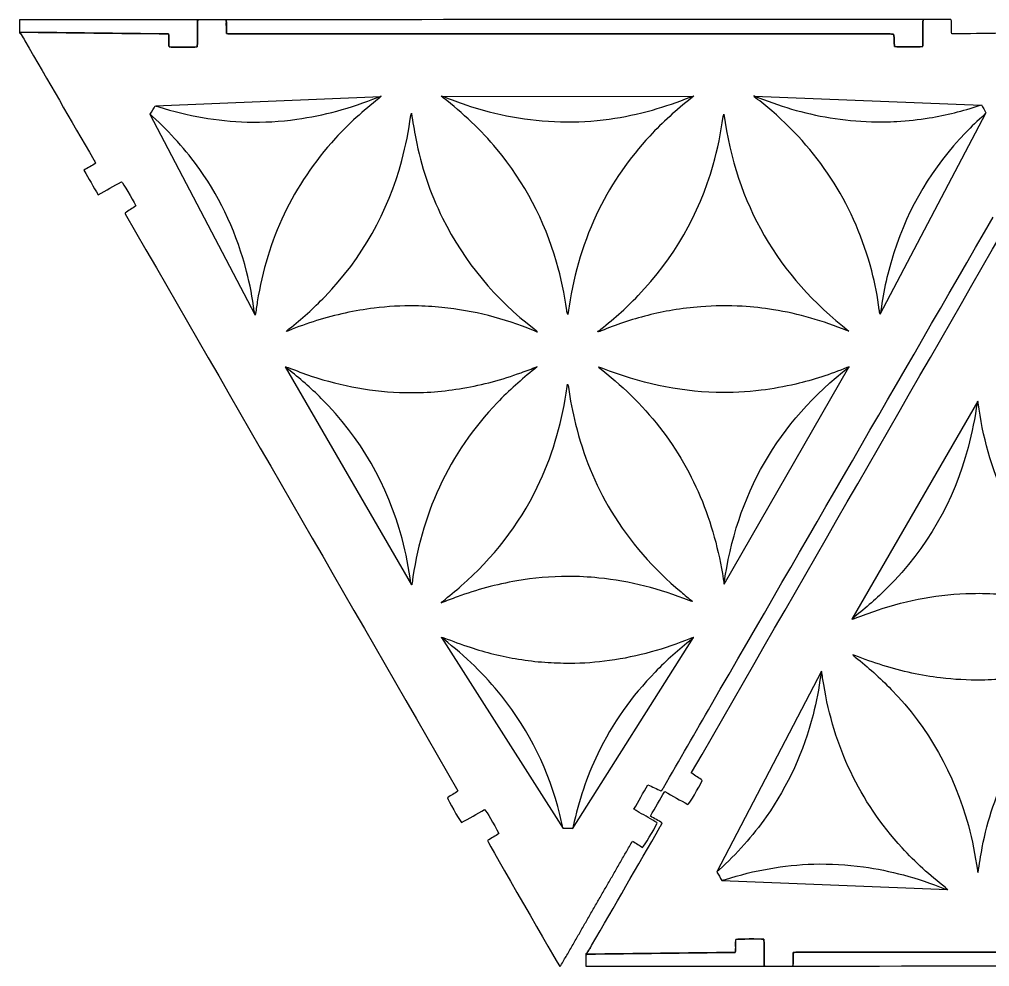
# Model space of a CAD drawing. Extents: x 272 to 1049, y 72 to 313.
# Drawn here: x 272.4 to 394.1, y 72.6 to 191.5 of the extents above; entities that cross this region are included whole.
import ezdxf

# ---------------------------------------------------------------- set-up
doc = ezdxf.new("R2010")
doc.units = 0
doc.layers.add('Layer_1', color=7, linetype='CONTINUOUS')

msp = doc.modelspace()

# ---------------------------------------------------------------- linework, layer by layer
at = {"layer": 'Layer_1', "color": 7}
for p, q in [((298.303281, 191.431786), (298.305262, 191.431081)), ((272.443324, 190.001032), (272.443324, 190.001032)), ((272.455033, 189.86963), (272.455191, 189.869827)), ((272.552925, 189.991437), (272.552925, 189.991437)), ((272.5923, 189.904117), (272.5923, 189.904117)), ((272.638376, 189.824531), (272.638376, 189.824531)), ((272.451559, 189.777484), (272.455236, 189.778952)), ((272.770298, 189.596326), (272.770298, 189.596326)), ((272.902302, 189.367952), (272.902302, 189.367952)), ((273.034241, 189.139606), (273.034241, 189.139606)), ((275.537391, 184.814973), (275.537391, 184.814973)), ((289.494254, 180.639619), (317.761546, 181.815095)), ((317.787155, 181.825748), (317.787217, 181.825974)), ((325.352454, 181.865119), (356.93519, 181.824789)), ((356.967964, 181.845634), (356.967953, 181.845662)), ((364.586187, 181.873913), (364.586187, 181.873772)), ((364.588382, 181.85763), (393.099477, 180.733011)), ((278.040318, 180.490708), (278.040318, 180.490708)), ((302.020643, 154.392644), (288.85486, 179.556732)), ((380.390149, 154.509986), (393.634642, 179.732671)), ((280.543415, 176.166132), (280.543415, 176.166132)), ((337.309483, 152.282624), (337.309483, 152.282568)), ((344.996062, 152.349012), (344.996031, 152.349012)), ((321.648326, 120.537812), (305.82929, 147.886504)), ((305.846884, 147.864359), (305.846893, 147.8645)), ((360.809236, 120.616057), (376.453618, 147.864304)), ((392.632312, 143.582333), (376.844876, 116.215387)), ((360.809188, 120.608007), (360.809188, 120.608007)), ((325.350497, 118.266191), (325.33413, 118.26336)), ((325.33413, 118.26336), (325.360238, 118.258576)), ((325.35054, 118.265344), (325.350497, 118.266191)), ((376.862444, 116.237552), (376.862453, 116.237411)), ((325.356229, 113.935691), (340.63659, 89.943268)), ((341.806014, 89.938921), (356.99247, 113.941451)), ((357.003683, 113.934426), (357.003671, 113.934369)), ((373.043746, 109.704852), (359.907039, 84.525572)), ((341.809399, 89.943127), (340.648562, 89.942512)), ((351.591697, 87.906664), (351.591697, 87.906664)), ((349.093576, 83.579209), (349.093576, 83.579209)), ((360.547683, 83.443424), (388.816314, 82.300601)), ((388.841935, 82.289977), (388.841997, 82.289751)), ((346.595655, 79.252037), (346.595655, 79.252037)), ((343.514169, 74.282132), (343.519238, 74.284362)), ((343.702428, 74.239121), (343.702428, 74.239121)), ((343.834085, 74.467496), (343.834085, 74.467496)), ((343.965826, 74.696011), (343.965826, 74.696011)), ((344.097503, 74.924498), (344.097503, 74.924498)), ((343.507582, 74.062253), (343.507582, 74.062253)), ((343.519385, 74.193655), (343.519294, 74.193486)), ((343.617169, 74.07213), (343.617169, 74.07213)), ((343.656443, 74.159478), (343.656443, 74.159478)), ((369.372063, 72.660906), (369.371104, 72.662064))]:
    msp.add_line(p, q, dxfattribs=at)
for points in [[(294.846166, 191.42902), (287.382306, 191.425069), (279.918174, 191.421118), (272.454187, 191.417167)], [(272.454187, 191.417167), (272.454466, 190.901491), (272.454751, 190.385701), (272.455033, 189.86963)], [(294.842557, 191.427609), (294.729882, 191.281926), (294.76056, 191.11042), (294.760647, 190.946392)], [(294.764254, 190.947832), (294.764161, 191.111887), (294.733574, 191.283309), (294.846166, 191.42902)], [(298.301526, 191.430432), (297.148493, 191.430432), (295.995431, 191.427609), (294.842557, 191.427609)], [(298.39215, 191.04359), (298.392159, 191.17931), (298.407362, 191.319349), (298.301526, 191.430432)], [(385.777049, 191.478071), (356.619119, 191.462548), (327.461112, 191.447167), (298.303281, 191.431786)], [(298.305262, 191.431081), (298.411127, 191.320026), (298.395827, 191.179931), (298.395898, 191.044239)], [(298.392715, 190.088324), (298.392607, 190.406783), (298.3925, 190.725186), (298.39215, 191.04359)], [(298.395898, 191.044239), (298.396005, 190.725807), (298.396112, 190.407404), (298.396462, 190.089001)], [(385.773323, 191.477139), (385.757801, 191.297279), (385.730228, 191.117645), (385.729043, 190.937446)], [(385.732824, 190.938377), (385.732937, 191.118576), (385.761639, 191.29821), (385.777049, 191.478071)], [(389.232239, 191.479962), (388.07922, 191.479962), (386.926201, 191.477139), (385.773323, 191.477139)], [(389.323143, 191.093458), (389.323227, 191.229122), (389.338383, 191.368935), (389.232239, 191.479962)], [(389.325965, 190.001258), (389.321731, 190.36541), (389.323143, 190.729589), (389.323143, 191.093458)], [(272.451568, 189.868388), (272.45157, 189.838444), (272.451472, 189.807992), (272.451559, 189.777484)], [(291.149089, 189.661971), (284.900813, 189.730833), (278.676182, 189.799808), (272.451568, 189.868388)], [(272.455191, 189.869827), (278.679806, 189.801191), (284.904423, 189.732329), (291.15269, 189.663438)], [(294.760647, 190.946392), (294.758954, 190.097609), (294.761494, 189.249108), (294.759518, 188.400042)], [(294.763125, 188.401453), (294.765665, 189.250575), (294.76369, 190.099076), (294.764254, 190.947832)], [(298.392788, 189.705207), (298.392585, 189.849931), (298.392763, 189.96948), (298.392715, 190.088324)], [(298.396462, 190.089001), (298.396558, 189.970129), (298.396615, 189.85058), (298.396536, 189.705828)], [(385.729043, 190.937446), (385.723963, 190.133762), (385.729043, 189.330134), (385.729043, 188.52645)], [(385.732824, 188.527409), (385.732824, 189.331065), (385.730002, 190.134721), (385.732824, 190.938377)], [(389.36271, 189.668885), (389.34747, 189.799893), (389.327094, 189.90042), (389.325965, 190.001258)], [(272.455236, 189.778952), (272.581274, 189.767663), (272.626449, 189.666994), (272.679437, 189.575526)], [(272.679437, 189.575526), (272.831179, 189.313003), (272.982984, 189.050395), (273.134754, 188.787844)], [(273.134754, 188.787844), (276.013483, 183.814637), (278.891486, 178.841458), (281.769933, 173.868166)], [(291.217799, 188.036371), (291.145637, 188.558595), (291.25567, 189.103312), (291.149089, 189.661971)], [(291.15269, 189.663438), (291.259277, 189.104779), (291.149219, 188.560034), (291.2214, 188.037782)], [(298.725065, 189.658725), (298.624656, 189.663241), (298.525382, 189.685254), (298.392788, 189.705207)], [(298.396536, 189.705828), (298.529144, 189.686355), (298.628455, 189.663974), (298.72881, 189.659374)], [(299.179804, 189.655621), (299.027918, 189.655705), (298.876184, 189.650823), (298.725065, 189.658725)], [(298.72881, 189.659374), (298.879943, 189.652319), (299.031677, 189.65627), (299.183563, 189.65627)], [(340.075723, 189.677352), (326.443653, 189.673401), (312.811581, 189.662958), (299.179804, 189.655621)], [(299.183563, 189.65627), (312.815331, 189.663325), (326.447435, 189.67405), (340.079508, 189.678001)], [(367.142085, 189.672554), (358.120174, 189.675376), (349.097837, 189.67961), (340.075723, 189.677352)], [(340.079508, 189.678001), (349.101624, 189.680823), (358.123899, 189.675179), (367.145838, 189.673485)], [(377.332057, 189.66691), (373.935202, 189.669732), (370.538968, 189.673401), (367.142085, 189.672554)], [(367.145838, 189.673485), (370.542721, 189.670663), (373.938927, 189.669816), (377.33581, 189.667841)], [(381.516819, 189.652516), (380.121654, 189.661265), (378.72694, 189.665216), (377.332057, 189.66691)], [(377.33581, 189.667841), (378.730665, 189.664172), (380.125407, 189.66135), (381.520601, 189.653448)], [(382.059251, 189.612949), (381.871375, 189.62706), (381.693914, 189.651698), (381.516819, 189.652516)], [(381.520601, 189.653448), (381.697696, 189.653363), (381.875129, 189.628048), (382.062976, 189.61388)], [(382.197314, 188.074781), (382.083437, 188.58549), (382.194491, 189.093886), (382.059251, 189.612949)], [(382.062976, 189.61388), (382.199402, 189.09476), (382.087247, 188.586422), (382.201067, 188.075741)], [(395.567337, 189.735631), (393.507651, 189.714464), (391.448389, 189.661237), (389.36271, 189.668885)], [(294.728604, 188.020284), (294.177861, 187.959296), (291.596659, 187.970669), (291.217799, 188.036371)], [(291.2214, 188.037782), (291.600227, 187.972306), (294.181445, 187.960904), (294.732185, 188.021695)], [(294.759518, 188.400042), (294.759547, 188.27053), (294.738916, 188.141357), (294.728604, 188.020284)], [(294.732185, 188.021695), (294.742543, 188.142825), (294.762693, 188.271998), (294.763125, 188.401453)], [(383.364077, 188.034339), (382.977291, 188.045063), (382.58551, 187.984414), (382.197314, 188.074781)], [(382.201067, 188.075741), (382.589236, 187.985373), (382.981073, 188.045994), (383.367802, 188.035298)], [(384.501517, 188.034339), (384.122577, 188.026154), (383.743017, 188.023614), (383.364077, 188.034339)], [(383.367802, 188.035298), (383.74677, 188.024574), (384.126331, 188.026549), (384.505299, 188.035298)], [(385.710416, 188.073596), (385.284768, 187.996775), (384.89152, 188.042975), (384.501517, 188.034339)], [(384.505299, 188.035298), (384.895273, 188.043765), (385.288578, 187.997734), (385.714198, 188.074527)], [(385.729043, 188.52645), (385.728986, 188.378904), (385.717471, 188.231386), (385.710416, 188.073596)], [(385.714198, 188.074527), (385.720971, 188.232289), (385.73226, 188.379863), (385.732824, 188.527409)], [(317.50879, 181.565505), (315.565491, 180.039007), (313.743241, 178.382046), (312.074533, 176.55747)], [(312.255007, 179.980019), (314.011312, 180.455534), (315.728975, 181.043551), (317.413972, 181.729482)], [(317.413972, 181.729482), (317.531826, 181.777438), (317.662542, 181.794299), (317.787155, 181.825748)], [(317.779169, 181.834154), (317.689363, 181.743965), (317.607947, 181.643225), (317.50879, 181.565505)], [(317.797173, 181.837833), (317.840337, 181.847169), (317.809758, 181.840662), (317.779169, 181.834154)], [(317.787217, 181.825974), (317.805606, 181.847997), (317.8236, 181.869851), (317.797173, 181.837833)], [(325.341049, 181.855687), (325.461751, 181.85942), (325.556778, 181.821145), (325.65247, 181.785748)], [(325.589477, 181.645225), (325.503779, 181.711501), (325.423766, 181.785345), (325.341049, 181.855687)], [(332.321099, 175.199448), (330.318603, 177.59976), (328.058457, 179.731457), (325.589477, 181.645225)], [(325.65247, 181.785748), (326.57829, 181.442492), (327.49668, 181.076513), (328.432087, 180.760892)], [(356.684734, 181.586743), (354.833684, 180.135647), (353.092039, 178.565484), (351.490681, 176.841104)], [(351.816444, 180.107661), (353.428487, 180.559563), (355.008007, 181.106246), (356.558381, 181.738511)], [(356.558381, 181.738511), (356.687871, 181.791355), (356.83117, 181.810933), (356.967964, 181.845634)], [(356.959567, 181.853221), (356.868544, 181.76385), (356.784554, 181.664999), (356.684734, 181.586743)], [(357.017891, 181.874137), (356.998535, 181.867071), (356.97933, 181.860287), (356.959567, 181.853221)], [(356.967953, 181.845662), (356.972487, 181.863727), (356.977022, 181.881679), (356.981471, 181.8998)], [(356.981471, 181.8998), (356.993781, 181.891057), (357.005695, 181.882879), (357.017891, 181.874137)], [(364.596737, 181.877588), (364.572237, 181.882655), (364.548153, 181.888004), (364.52365, 181.893354)], [(364.52365, 181.893354), (364.544623, 181.886874), (364.565208, 181.880393), (364.586187, 181.873913)], [(364.764667, 181.650065), (364.693186, 181.708757), (364.562446, 181.735753), (364.596737, 181.877588)], [(364.586187, 181.873772), (367.656476, 180.618974), (370.815114, 179.674836), (374.092744, 179.137698)], [(366.791383, 180.005472), (366.135013, 180.575665), (365.439021, 181.100173), (364.764667, 181.650065)], [(288.854574, 179.590712), (289.071714, 179.951225), (289.273447, 180.28585), (289.486808, 180.639982)], [(289.486808, 180.639982), (289.630815, 180.597415), (289.78092, 180.555697), (289.929397, 180.508673)], [(289.929397, 180.508673), (293.530106, 179.365041), (297.21583, 178.710375), (300.993808, 178.601549)], [(328.432087, 180.760892), (332.278375, 179.461546), (336.229773, 178.729919), (340.291132, 178.623246)], [(346.405442, 178.977796), (348.23615, 179.228053), (350.038234, 179.609274), (351.816444, 180.107661)], [(386.531628, 179.121005), (388.666362, 179.468875), (390.761498, 179.98583), (392.814998, 180.668288)], [(392.814998, 180.668288), (392.911605, 180.700428), (393.011735, 180.721732), (393.098737, 180.745118)], [(393.098737, 180.745118), (393.284321, 180.404659), (393.459737, 180.083611), (393.649247, 179.73607)], [(289.131052, 179.31143), (289.026938, 179.406089), (288.889679, 179.475697), (288.854574, 179.590712)], [(295.061241, 172.643459), (293.333578, 175.087661), (291.343101, 177.297846), (289.131052, 179.31143)], [(300.993808, 178.601549), (303.08045, 178.541497), (305.15739, 178.667368), (307.225854, 178.95331)], [(307.225854, 178.95331), (308.924626, 179.188201), (310.599926, 179.53213), (312.255007, 179.980019)], [(320.394768, 173.786844), (320.891386, 175.634054), (321.267285, 177.505951), (321.518121, 179.402702)], [(321.518121, 179.402702), (321.530518, 179.496068), (321.570526, 179.585949), (321.602685, 179.69369)], [(321.602685, 179.69369), (321.782559, 178.622808), (321.937383, 177.580192), (322.135639, 176.545868)], [(340.291132, 178.623246), (342.338534, 178.569523), (344.375807, 178.700396), (346.405442, 178.977796)], [(359.436465, 173.21492), (360.001882, 175.209007), (360.423031, 177.232369), (360.697609, 179.286641)], [(360.697609, 179.286641), (360.710427, 179.382857), (360.749745, 179.475729), (360.776357, 179.570203)], [(360.776357, 179.570203), (362.32624, 168.368889), (367.52125, 159.295797), (376.474237, 152.377064)], [(379.323722, 159.926721), (377.221508, 167.914501), (373.020384, 174.594593), (366.791383, 180.005472)], [(374.092744, 179.137698), (375.812775, 178.855794), (377.542612, 178.689579), (379.283223, 178.632984)], [(382.485446, 178.681642), (383.842598, 178.757743), (385.1916, 178.902843), (386.531628, 179.121005)], [(393.405232, 179.513041), (392.628576, 178.761439), (391.827967, 178.032543), (391.079885, 177.253213)], [(393.649247, 179.73607), (393.579174, 179.672166), (393.489906, 179.594846), (393.405232, 179.513041)], [(379.283223, 178.632984), (380.350834, 178.598498), (381.417873, 178.621697), (382.485446, 178.681642)], [(312.074533, 176.55747), (306.733021, 170.716901), (303.541995, 163.848855), (302.27878, 156.059839)], [(322.135639, 176.545868), (322.803845, 173.05708), (323.937083, 169.72266), (325.517904, 166.541978)], [(351.490681, 176.841104), (348.925258, 174.078003), (346.788712, 171.018343), (345.120565, 167.634941)], [(391.079885, 177.253213), (386.931143, 172.930813), (383.928859, 167.919946), (382.103214, 162.209679)], [(339.798931, 161.034922), (338.292804, 166.277108), (335.818416, 171.008438), (332.321099, 175.199448)], [(282.016869, 173.420674), (281.538164, 173.100014), (281.014892, 172.891564), (280.533294, 172.552023)], [(281.769933, 173.868166), (281.851546, 173.726575), (281.927783, 173.582106), (282.016869, 173.420674)], [(310.741465, 156.68922), (315.436903, 161.554426), (318.640054, 167.262177), (320.394768, 173.786844)], [(350.018125, 156.817473), (354.51175, 161.505167), (357.663202, 166.964027), (359.436465, 173.21492)], [(280.533294, 172.552023), (281.133446, 171.513671), (281.722105, 170.495441), (282.325682, 169.451332)], [(300.934056, 159.852335), (299.750328, 164.471235), (297.816271, 168.745877), (295.061241, 172.643459)], [(282.325682, 169.451332), (283.319375, 170.020518), (284.277297, 170.56896), (285.231775, 171.115907)], [(285.231775, 171.115907), (285.47264, 170.892246), (286.585093, 169.031667), (287.037232, 168.097088)], [(356.742026, 96.977455), (370.620897, 121.12374), (384.500106, 145.269657), (398.397067, 169.446647)], [(287.037232, 168.097088), (286.636206, 167.743436), (286.133359, 167.521581), (285.717691, 167.193441)], [(285.696242, 167.14552), (285.694831, 167.130844), (285.697653, 167.113685), (285.704286, 167.101126)], [(285.717691, 167.193441), (285.708067, 167.171146), (285.697625, 167.159038), (285.696242, 167.14552)], [(285.704286, 167.101126), (299.611059, 142.9709), (313.518169, 118.84107), (327.443036, 94.68011)], [(345.120565, 167.634941), (343.222064, 163.784282), (342.011285, 159.721108), (341.371131, 155.482072)], [(359.235121, 105.516907), (371.010787, 125.906334), (382.787017, 146.295873), (394.563021, 166.685102)], [(325.517904, 166.541978), (328.265537, 161.014615), (332.106276, 156.389023), (337.004673, 152.638176)], [(382.103214, 162.209679), (381.346906, 159.844961), (380.808494, 157.430998), (380.473781, 154.971254)], [(341.084375, 154.968332), (340.800184, 157.021236), (340.371072, 159.043216), (339.798931, 161.034922)], [(301.901025, 154.889602), (301.679827, 156.563486), (301.353354, 158.217277), (300.934056, 159.852335)], [(380.263178, 155.040428), (380.057823, 156.689823), (379.746783, 158.31952), (379.323722, 159.926721)], [(302.27878, 156.059839), (302.18827, 155.502769), (302.106829, 154.944378), (302.021053, 154.38652)], [(306.247225, 152.641916), (307.835989, 153.890322), (309.338082, 155.234919), (310.741465, 156.68922)], [(345.006619, 152.340099), (346.786659, 153.709877), (348.463531, 155.195706), (350.018125, 156.817473)], [(302.021053, 154.38652), (301.959804, 154.553732), (301.923308, 154.720704), (301.901025, 154.889602)], [(313.312011, 154.637528), (310.873693, 154.109412), (308.504923, 153.357078), (306.193345, 152.420767)], [(316.934661, 155.250176), (315.717341, 155.101223), (314.510328, 154.896904), (313.312011, 154.637528)], [(322.064091, 155.536669), (320.348399, 155.560313), (318.638592, 155.459077), (316.934661, 155.250176)], [(325.419087, 155.339931), (324.302856, 155.450451), (323.184474, 155.521035), (322.064091, 155.536669)], [(336.917473, 152.464901), (333.213324, 153.937465), (329.393995, 154.946898), (325.419087, 155.339931)], [(341.211573, 154.471886), (341.142464, 154.63805), (341.107334, 154.802313), (341.084375, 154.968332)], [(341.371131, 155.482072), (341.320016, 155.144931), (341.26485, 154.808634), (341.211573, 154.471886)], [(354.349696, 154.995286), (352.256369, 154.636629), (350.198722, 154.127539), (348.188397, 153.440222)], [(357.880557, 155.430481), (356.696767, 155.334858), (355.518952, 155.195662), (354.349696, 154.995286)], [(363.098744, 155.485203), (361.358788, 155.585373), (359.619711, 155.570933), (357.880557, 155.430481)], [(366.988142, 155.054081), (365.698231, 155.261931), (364.40212, 155.410117), (363.098744, 155.485203)], [(376.206251, 152.444712), (373.228954, 153.651469), (370.162781, 154.542203), (366.988142, 155.054081)], [(380.39067, 154.490106), (380.319398, 154.677096), (380.285734, 154.858011), (380.263178, 155.040428)], [(380.473781, 154.971254), (380.451684, 154.810178), (380.418599, 154.650479), (380.39067, 154.490106)], [(348.188397, 153.440222), (347.254258, 153.12076), (346.334224, 152.759761), (345.405925, 152.423256)], [(305.924089, 152.332373), (306.022, 152.461259), (306.133599, 152.552787), (306.247225, 152.641916)], [(306.193345, 152.420767), (306.106084, 152.385245), (306.013936, 152.361377), (305.924089, 152.332373)], [(337.309483, 152.282568), (337.178726, 152.343656), (337.05121, 152.41166), (336.917473, 152.464901)], [(337.004673, 152.638176), (337.098756, 152.565948), (337.196768, 152.497815), (337.282474, 152.416524)], [(337.282474, 152.416524), (337.307915, 152.392267), (337.297281, 152.329523), (337.303118, 152.284596)], [(337.303118, 152.284596), (337.332075, 152.287434), (337.36144, 152.288861), (337.405152, 152.291988)], [(337.405152, 152.291988), (337.363602, 152.288015), (337.336544, 152.285179), (337.309483, 152.282624)], [(344.996031, 152.349012), (344.994349, 152.326715), (344.992386, 152.304644), (344.990535, 152.282433)], [(344.990535, 152.282433), (344.996056, 152.301627), (345.001267, 152.320877), (345.006619, 152.340099)], [(345.405925, 152.423256), (345.276167, 152.376225), (345.152275, 152.263581), (344.996062, 152.349012)], [(376.474237, 152.377064), (376.371389, 152.38463), (376.287741, 152.411876), (376.206251, 152.444712)], [(305.854359, 147.872547), (305.824048, 147.877329), (305.793727, 147.88211), (305.836351, 147.875642)], [(305.836351, 147.875642), (305.807911, 147.904583), (305.827598, 147.884668), (305.846884, 147.864359)], [(305.846893, 147.8645), (305.971949, 147.831292), (306.100116, 147.80754), (306.220854, 147.763352)], [(306.120832, 147.603646), (306.02227, 147.680725), (305.942917, 147.782452), (305.854359, 147.872547)], [(310.302632, 143.918204), (308.987909, 145.235994), (307.588108, 146.458206), (306.120832, 147.603646)], [(306.220854, 147.763352), (307.160475, 147.420385), (308.090909, 147.050207), (309.03891, 146.731601)], [(337.058237, 147.622465), (335.399012, 146.314615), (333.828061, 144.909078), (332.365717, 143.382891)], [(335.350226, 147.147878), (336.017806, 147.391564), (336.681035, 147.646057), (337.346719, 147.895555)], [(337.339583, 147.886803), (337.246251, 147.798361), (337.159022, 147.701823), (337.058237, 147.622465)], [(337.356364, 147.907978), (337.350836, 147.90092), (337.345393, 147.893861), (337.339583, 147.886803)], [(337.346719, 147.895555), (337.349821, 147.89979), (337.353036, 147.904025), (337.356364, 147.907978)], [(345.121006, 147.866372), (345.112566, 147.869472), (345.098152, 147.855071), (345.06243, 147.836172)], [(345.06243, 147.836172), (347.925494, 145.635367), (350.498573, 143.152921), (352.717812, 140.31209)], [(345.60098, 147.689194), (345.44247, 147.752327), (345.28154, 147.808658), (345.121006, 147.866372)], [(359.834127, 144.671651), (354.906379, 144.811393), (350.173421, 145.87148), (345.60098, 147.689194)], [(360.809188, 120.608007), (362.337576, 131.830962), (367.528924, 140.923922), (376.488498, 147.875824)], [(376.220195, 147.792173), (374.131056, 146.939742), (371.991904, 146.242874), (369.795817, 145.724482)], [(376.488498, 147.875824), (376.398927, 147.848401), (376.306779, 147.827271), (376.220195, 147.792173)], [(309.03891, 146.731601), (312.875039, 145.442213), (316.817895, 144.740073), (320.865305, 144.657889)], [(328.070241, 145.208174), (330.554756, 145.635223), (332.981914, 146.282967), (335.350226, 147.147878)], [(320.865305, 144.657889), (323.28309, 144.60885), (325.686535, 144.798366), (328.070241, 145.208174)], [(341.001625, 144.579885), (341.059341, 144.955722), (341.118417, 145.33142), (341.176819, 145.707117)], [(341.176819, 145.707117), (341.245502, 145.576287), (341.279391, 145.449361), (341.296522, 145.320282)], [(341.296522, 145.320282), (341.505474, 143.764388), (341.805766, 142.226408), (342.182113, 140.703115)], [(365.479149, 144.952321), (363.603507, 144.725069), (361.722778, 144.618239), (359.834127, 144.671651)], [(369.795817, 145.724482), (368.371134, 145.388137), (366.932876, 145.12821), (365.479149, 144.952321)], [(320.421837, 126.341853), (318.613123, 133.101021), (315.245103, 138.96325), (310.302632, 143.918204)], [(337.388411, 132.796517), (339.202916, 136.537234), (340.369926, 140.476433), (341.001625, 144.579885)], [(392.626037, 143.569375), (392.555562, 143.52251), (392.536232, 143.478782), (392.530175, 143.433171)], [(392.673525, 143.365048), (392.664394, 143.434073), (392.642178, 143.5012), (392.626037, 143.569375)], [(332.365717, 143.382891), (329.366771, 140.252558), (326.927871, 136.737345), (325.108993, 132.798619)], [(392.530175, 143.433171), (392.279528, 141.523696), (391.908417, 139.637937), (391.412527, 137.776879)], [(396.107138, 131.325532), (394.331547, 135.158214), (393.226927, 139.183255), (392.673525, 143.365048)], [(342.182113, 140.703115), (343.136446, 136.838389), (344.606149, 133.184813), (346.659788, 129.770645)], [(352.717812, 140.31209), (354.948576, 137.456647), (356.73749, 134.346433), (358.086995, 130.984667)], [(391.412527, 137.776879), (389.611622, 131.015626), (386.250376, 125.14951), (381.313631, 120.188851)], [(325.108993, 132.798619), (323.33783, 128.963888), (322.23786, 124.937574), (321.689289, 120.755145)], [(327.856702, 120.400103), (331.846195, 123.906091), (335.065349, 128.007414), (337.388411, 132.796517)], [(358.086995, 130.984667), (359.428365, 127.643754), (360.291299, 124.176038), (360.809188, 120.608007)], [(346.659788, 129.770645), (348.994208, 125.889886), (351.948682, 122.544945), (355.412846, 119.640484)], [(321.546018, 120.686856), (321.293166, 122.59604), (320.919876, 124.481369), (320.421837, 126.341853)], [(321.642037, 120.550763), (321.571508, 120.597546), (321.552127, 120.641252), (321.546018, 120.686856)], [(321.689289, 120.755145), (321.680238, 120.686108), (321.658099, 120.618956), (321.642037, 120.550763)], [(334.809804, 121.032494), (332.259933, 120.592541), (329.770672, 119.920154), (327.342836, 119.024336)], [(341.224836, 121.588992), (339.072458, 121.580796), (336.931815, 121.398334), (334.809804, 121.032494)], [(345.094211, 121.39185), (343.806914, 121.518365), (342.516929, 121.593854), (341.224836, 121.588992)], [(356.44371, 118.565848), (352.787885, 120.019642), (349.016878, 121.006324), (345.094211, 121.39185)], [(325.573924, 118.506057), (326.333587, 119.138976), (327.114374, 119.747692), (327.856702, 120.400103)], [(355.412846, 119.640484), (355.886829, 119.24314), (356.366238, 118.852573), (356.843069, 118.459041)], [(381.313631, 120.188851), (380.000431, 118.869544), (378.602043, 117.645716), (377.13609, 116.498581)], [(380.05316, 117.373996), (383.887797, 118.667814), (387.829839, 119.374508), (391.877152, 119.461367)], [(391.877152, 119.461367), (394.294878, 119.513199), (396.698541, 119.326459), (399.082718, 118.919405)], [(327.342836, 119.024336), (326.67621, 118.778393), (326.014601, 118.518737), (325.35054, 118.265344)], [(325.360238, 118.258576), (325.352736, 118.408235), (325.491148, 118.437264), (325.573924, 118.506057)], [(356.853534, 118.468755), (356.696042, 118.410505), (356.572978, 118.514496), (356.44371, 118.565848)], [(356.843069, 118.459041), (356.850498, 118.445216), (356.857985, 118.431391), (356.858663, 118.430347)], [(356.858663, 118.430347), (356.858661, 118.433452), (356.856111, 118.45123), (356.853534, 118.468755)], [(377.236297, 116.338991), (378.175521, 116.683043), (379.105527, 117.054295), (380.05316, 117.373996)], [(376.869928, 116.229372), (376.839624, 116.224556), (376.809307, 116.219739), (376.851925, 116.226257)], [(376.851925, 116.226257), (376.823517, 116.197283), (376.843181, 116.21722), (376.862444, 116.237552)], [(376.862453, 116.237411), (376.987471, 116.270763), (377.11561, 116.294663), (377.236297, 116.338991)], [(377.13609, 116.498581), (377.037618, 116.421388), (376.958383, 116.31957), (376.869928, 116.229372)], [(325.345093, 113.94593), (325.47392, 113.953336), (325.581516, 113.91868), (325.687774, 113.87993)], [(325.6493, 113.701009), (325.546546, 113.780937), (325.446629, 113.864252), (325.345093, 113.94593)], [(332.925696, 106.573673), (330.792197, 109.247671), (328.346131, 111.602422), (325.6493, 113.701009)], [(325.687774, 113.87993), (326.776286, 113.483477), (327.855746, 113.059107), (328.955203, 112.695792)], [(351.699793, 112.154631), (353.377206, 112.617941), (355.019773, 113.18351), (356.63104, 113.841801)], [(356.756424, 113.697454), (355.134259, 112.426961), (353.595093, 111.063407), (352.159783, 109.584338)], [(356.63104, 113.841801), (356.74834, 113.889615), (356.879058, 113.904303), (357.003683, 113.934426)], [(356.995963, 113.941985), (356.916431, 113.859929), (356.845295, 113.767351), (356.756424, 113.697454)], [(357.003671, 113.934369), (357.003671, 113.934369), (357.029282, 113.909265), (356.995963, 113.941985)], [(328.955203, 112.695792), (330.934026, 112.042), (332.955542, 111.552371), (335.01472, 111.221625)], [(346.440471, 111.066926), (348.218403, 111.313881), (349.970562, 111.677239), (351.699793, 112.154631)], [(335.01472, 111.221625), (336.122062, 111.043876), (337.231276, 110.887181), (338.35155, 110.827577)], [(338.35155, 110.827577), (339.39117, 110.772248), (340.432812, 110.703514), (341.473079, 110.707565)], [(341.473079, 110.707565), (343.135156, 110.713808), (344.791495, 110.837621), (346.440471, 111.066926)], [(377.214168, 111.681547), (377.126865, 111.716968), (377.034691, 111.74073), (376.94481, 111.76963)], [(376.94481, 111.76963), (377.04287, 111.640857), (377.154574, 111.549458), (377.268303, 111.46046)], [(384.33539, 109.47301), (381.896464, 109.99831), (379.526826, 110.747906), (377.214168, 111.681547)], [(377.268303, 111.46046), (378.858508, 110.213891), (380.362153, 108.87103), (381.767216, 107.41835)], [(352.159783, 109.584338), (349.215176, 106.550356), (346.797878, 103.146689), (344.966485, 99.331117)], [(373.044149, 109.710976), (372.983093, 109.543693), (372.946791, 109.376679), (372.924702, 109.207756)], [(373.303809, 108.037955), (373.212656, 108.594921), (373.13057, 109.153218), (373.044149, 109.710976)], [(372.924702, 109.207756), (372.705438, 107.533617), (372.380875, 105.87945), (371.963466, 104.243909)], [(387.958745, 108.864547), (386.741253, 109.012093), (385.534005, 109.215018), (384.33539, 109.47301)], [(393.088503, 108.583979), (391.372839, 108.558353), (389.662916, 108.657614), (387.958745, 108.864547)], [(396.443269, 108.784592), (395.327167, 108.672783), (394.208866, 108.600908), (393.088503, 108.583979)], [(383.123232, 87.551653), (377.774977, 93.386049), (374.57602, 100.250404), (373.303809, 108.037955)], [(381.767216, 107.41835), (386.46827, 102.558572), (389.678011, 96.854524), (391.440261, 90.331888)], [(340.225136, 91.710608), (338.854345, 97.186715), (336.450473, 102.155601), (332.925696, 106.573673)], [(353.204173, 95.080781), (355.216418, 98.558521), (357.22584, 102.037559), (359.235121, 105.516907)], [(371.963466, 104.243909), (370.785074, 99.623645), (368.855957, 95.346771), (366.10543, 91.44601)], [(344.966485, 99.331117), (343.573336, 96.429219), (342.570819, 93.396266), (341.896394, 90.251727)], [(393.184318, 87.574877), (393.848494, 91.064434), (394.97788, 94.400161), (396.555025, 97.582667)], [(356.734124, 96.93309), (356.734011, 96.947766), (356.737229, 96.964925), (356.742026, 96.977455)], [(356.755573, 96.885197), (356.745695, 96.90721), (356.735535, 96.9196), (356.734124, 96.93309)], [(358.076147, 95.983074), (357.674714, 96.336246), (357.171653, 96.557537), (356.755573, 96.885197)], [(349.503419, 92.396368), (350.090997, 93.415331), (350.665192, 94.411096), (351.251746, 95.433926)], [(351.251746, 95.433926), (351.835147, 95.230838), (352.346105, 94.903799), (352.897736, 94.686065)], [(352.897736, 94.686065), (353.079205, 94.767599), (353.123599, 94.940968), (353.204173, 95.080781)], [(356.274215, 92.962167), (356.514809, 93.186082), (357.6251, 95.047958), (358.076147, 95.983074)], [(327.443036, 94.68011), (327.052432, 94.340681), (326.532138, 94.150972), (326.113521, 93.821646)], [(326.113521, 93.821646), (326.220277, 93.488032), (327.518624, 91.201947), (327.882877, 90.708284)], [(351.577402, 91.520604), (352.176376, 92.559662), (352.763822, 93.578568), (353.366225, 94.623383)], [(353.366225, 94.623383), (354.360551, 94.055326), (355.31909, 93.508013), (356.274215, 92.962167)], [(327.882877, 90.708284), (328.863393, 91.226585), (329.804889, 91.826561), (330.783974, 92.347797)], [(330.783974, 92.347797), (331.044812, 92.053835), (331.908999, 90.602563), (332.580437, 89.334595)], [(340.562738, 90.247239), (340.449215, 90.734746), (340.346509, 91.224996), (340.225136, 91.710608)], [(349.902134, 92.148182), (349.773903, 92.222096), (349.650499, 92.304392), (349.503419, 92.396368)], [(352.144316, 90.847758), (351.397635, 91.282888), (350.648846, 91.714011), (349.902134, 92.148182)], [(353.061961, 90.653674), (352.582889, 90.973798), (352.059395, 91.181655), (351.577402, 91.520604)], [(366.10543, 91.44601), (364.380592, 88.999814), (362.392669, 86.787331), (360.182947, 84.771193)], [(340.648562, 89.942512), (340.618328, 90.049261), (340.586072, 90.14709), (340.562738, 90.247239)], [(341.896394, 90.251727), (341.872633, 90.141027), (341.83507, 90.033424), (341.809399, 89.943127)], [(344.197607, 75.27626), (347.070593, 80.252797), (349.942847, 85.229278), (352.815553, 90.2059)], [(350.591165, 87.571892), (350.849249, 87.837519), (351.968604, 89.723272), (352.424704, 90.651501)], [(352.424704, 90.651501), (352.333941, 90.715255), (352.243997, 90.789761), (352.144316, 90.847758)], [(352.815553, 90.2059), (352.897031, 90.347576), (352.97309, 90.49213), (353.061961, 90.653674)], [(391.440261, 90.331888), (391.939013, 88.485253), (392.317074, 86.613791), (392.570101, 84.717331)], [(332.580437, 89.334595), (332.139866, 88.983878), (331.605086, 88.763886), (331.149277, 88.436621)], [(331.149277, 88.436621), (331.306528, 88.025423), (339.956891, 72.971125), (340.232706, 72.634829)], [(348.558146, 87.046676), (348.806976, 87.478222), (349.058337, 87.90847), (349.321515, 88.363723)], [(349.321515, 88.363723), (349.588909, 88.271577), (349.780719, 88.098914), (349.993864, 87.966241)], [(349.993864, 87.966241), (350.197561, 87.838366), (350.395975, 87.701291), (350.591165, 87.571892)], [(347.80809, 85.746337), (348.058003, 86.179774), (348.307976, 86.613268), (348.558146, 87.046676)], [(388.56327, 82.549899), (386.618209, 84.07415), (384.794047, 85.729006), (383.123232, 87.551653)], [(392.655, 84.426441), (392.833637, 85.49753), (392.987257, 86.540324), (393.184318, 87.574877)], [(347.038357, 84.40533), (347.295749, 84.851665), (347.550808, 85.299636), (347.80809, 85.746337)], [(360.982674, 83.574873), (364.58206, 84.722664), (368.267025, 85.381586), (372.044875, 85.494777)], [(372.044875, 85.494777), (374.131447, 85.557239), (376.20853, 85.433767), (378.277323, 85.150214)], [(346.288622, 83.104624), (346.538804, 83.538033), (346.788582, 83.971639), (347.038357, 84.40533)], [(360.182947, 84.771193), (360.078942, 84.676414), (359.941764, 84.606648), (359.906792, 84.491592)], [(359.906792, 84.491592), (360.124348, 84.13133), (360.326468, 83.796939), (360.540238, 83.443053)], [(378.277323, 85.150214), (379.976365, 84.917285), (381.652062, 84.575292), (383.307659, 84.129315)], [(383.307659, 84.129315), (385.064513, 83.655829), (386.782853, 83.069796), (388.468642, 82.385812)], [(392.570101, 84.717331), (392.582605, 84.62398), (392.622717, 84.534145), (392.655, 84.426441)], [(345.538812, 81.804314), (345.788999, 82.237892), (346.038706, 82.671244), (346.288622, 83.104624)], [(360.540238, 83.443053), (360.684195, 83.485787), (360.834252, 83.527677), (360.982674, 83.574873)], [(344.791544, 80.502761), (345.04146, 80.936198), (345.291396, 81.369607), (345.538812, 81.804314)], [(388.468642, 82.385812), (388.58655, 82.337992), (388.717286, 82.321282), (388.841935, 82.289977)], [(388.833959, 82.281562), (388.744049, 82.371647), (388.662517, 82.472293), (388.56327, 82.549899)], [(388.851967, 82.277904), (388.895142, 82.268618), (388.864556, 82.27509), (388.833959, 82.281562)], [(388.841997, 82.289751), (388.860412, 82.267749), (388.878431, 82.245916), (388.851967, 82.277904)], [(344.021452, 79.16167), (344.27898, 79.608286), (344.534041, 80.056229), (344.791544, 80.502761)], [(343.271656, 77.861387), (343.521558, 78.294796), (343.771547, 78.728289), (344.021452, 79.16167)], [(342.524388, 76.559835), (342.774219, 76.993102), (343.021722, 77.42795), (343.271656, 77.861387)], [(341.77695, 75.258), (342.027146, 75.691409), (342.276913, 76.125043), (342.524388, 76.559835)], [(362.278267, 76.044948), (362.206695, 75.52264), (362.317326, 74.978064), (362.211408, 74.419292)], [(362.216517, 74.421465), (362.322491, 74.980209), (362.211719, 75.524869), (362.283375, 76.04715)], [(365.788998, 76.064986), (365.238185, 76.125382), (362.657009, 76.111045), (362.278267, 76.044948)], [(362.283375, 76.04715), (362.662117, 76.113105), (365.243293, 76.127498), (365.794078, 76.067188)], [(365.820325, 75.685284), (365.817503, 75.814824), (365.799158, 75.943969), (365.788998, 76.064986)], [(365.794078, 76.067188), (365.804803, 75.946086), (365.824897, 75.816913), (365.82549, 75.687458)], [(365.824558, 73.138963), (365.821736, 73.987746), (365.821736, 74.836219), (365.820325, 75.685284)], [(365.82549, 75.687458), (365.829159, 74.838336), (365.828312, 73.989863), (365.829723, 73.141108)], [(341.001711, 73.919843), (341.265067, 74.36296), (341.519406, 74.811412), (341.77695, 75.258)], [(343.514158, 74.191228), (343.514124, 74.221172), (343.513977, 74.251624), (343.514169, 74.282132)], [(362.211408, 74.419292), (355.963234, 74.343177), (349.738702, 74.267005), (343.514158, 74.191228)], [(343.519238, 74.284362), (343.645261, 74.29565), (343.690318, 74.39646), (343.743198, 74.488041)], [(343.519294, 74.193486), (349.743818, 74.269291), (355.968342, 74.34535), (362.216517, 74.421465)], [(343.743198, 74.488041), (343.894641, 74.750706), (344.046141, 75.013483), (344.197607, 75.27626)], [(369.456363, 74.385933), (369.459185, 74.24121), (369.453541, 74.12166), (369.456137, 74.002817)], [(369.788595, 74.43281), (369.688181, 74.428013), (369.588923, 74.405717), (369.456363, 74.385933)], [(369.46133, 74.004256), (369.458508, 74.123128), (369.461471, 74.242677), (369.461556, 74.387457)], [(369.461556, 74.387457), (369.594144, 74.406931), (369.693458, 74.429537), (369.793816, 74.434278)], [(370.24334, 74.436479), (370.091448, 74.433657), (369.939725, 74.441277), (369.788595, 74.43281)], [(369.793816, 74.434278), (369.944918, 74.441616), (370.096669, 74.4371), (370.248533, 74.437947)], [(411.139287, 74.462162), (397.507192, 74.450026), (383.875097, 74.445228), (370.24334, 74.436479)], [(370.248533, 74.437947), (383.880346, 74.446696), (397.512413, 74.451776), (411.144508, 74.463629)], [(340.232706, 72.634829), (340.527236, 73.04868), (340.748891, 73.494393), (341.001711, 73.919843)], [(343.520231, 72.646146), (343.519949, 73.161823), (343.519667, 73.677612), (343.519385, 74.193655)], [(365.907024, 72.657802), (365.794163, 72.803372), (365.824643, 72.974935), (365.824558, 73.138963)], [(365.829723, 73.141108), (365.832545, 72.977052), (365.799356, 72.805574), (365.91216, 72.659975)], [(369.456137, 73.047551), (369.45896, 72.91183), (369.47166, 72.77182), (369.365996, 72.660624)], [(369.371104, 72.662064), (369.476853, 72.773231), (369.461387, 72.913326), (369.46133, 73.049047)], [(369.456137, 74.002817), (369.455968, 73.684357), (369.456137, 73.365954), (369.456137, 73.047551)], [(369.46133, 73.049047), (369.4615, 73.367478), (369.46133, 73.685853), (369.46133, 74.004256)], [(365.91216, 72.659975), (358.448314, 72.65546), (350.984225, 72.650662), (343.520231, 72.646146)], [(369.365996, 72.660624), (368.212949, 72.660624), (367.059901, 72.657802), (365.907024, 72.657802)], [(456.845882, 72.715658), (427.687923, 72.697313), (398.529909, 72.679194), (369.372063, 72.660906)]]:
    msp.add_open_spline(points, degree=3, dxfattribs=at)

doc.saveas('drawing.dxf')
